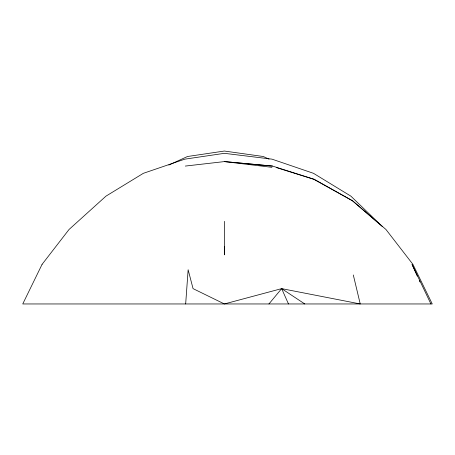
<?xml version="1.0" encoding="UTF-8"?>
<svg xmlns="http://www.w3.org/2000/svg" width="455" height="455" viewBox="0 0 455 455"><rect width="100%" height="100%" fill="white"/><g stroke="black" fill="none" stroke-linecap="round" stroke-linejoin="round"><path stroke-width="0.68" d="M224.383 221.34L224.383 254.789L224.383 246.36M185.668 303.957L188.137 269.73L193.051 288.629L224.383 303.957L281.645 288.629L360.235 303.957L353.313 274.979M268.933 303.957L281.645 288.629L304.787 303.957M168.816 165.057L187.505 156.503L224.383 151.043L263.28 156.503L269.059 159.159M185.321 166.069L224.383 161.593L272.5 166.069L314.268 179.31L352.477 200.763L313.768 179.287L276.236 167.531M272.5 166.069L224.383 161.593L271.914 167.315M313.768 179.287L314.268 179.31M430.919 303.957L412.042 264.412L417.292 276.083M419.328 280.621L419.914 281.918M281.645 288.629L288.481 303.957M42.076 264.366L22.75 303.957L432.25 303.957L412.924 264.366L385.948 229.474L352.432 200.718L382.359 226.544L350.862 196.133L313.472 173.31L271.993 159.153L224.383 153.324L184.849 159.153L143.37 173.31L105.987 196.133L69.052 229.474L42.076 264.366"/></g></svg>
